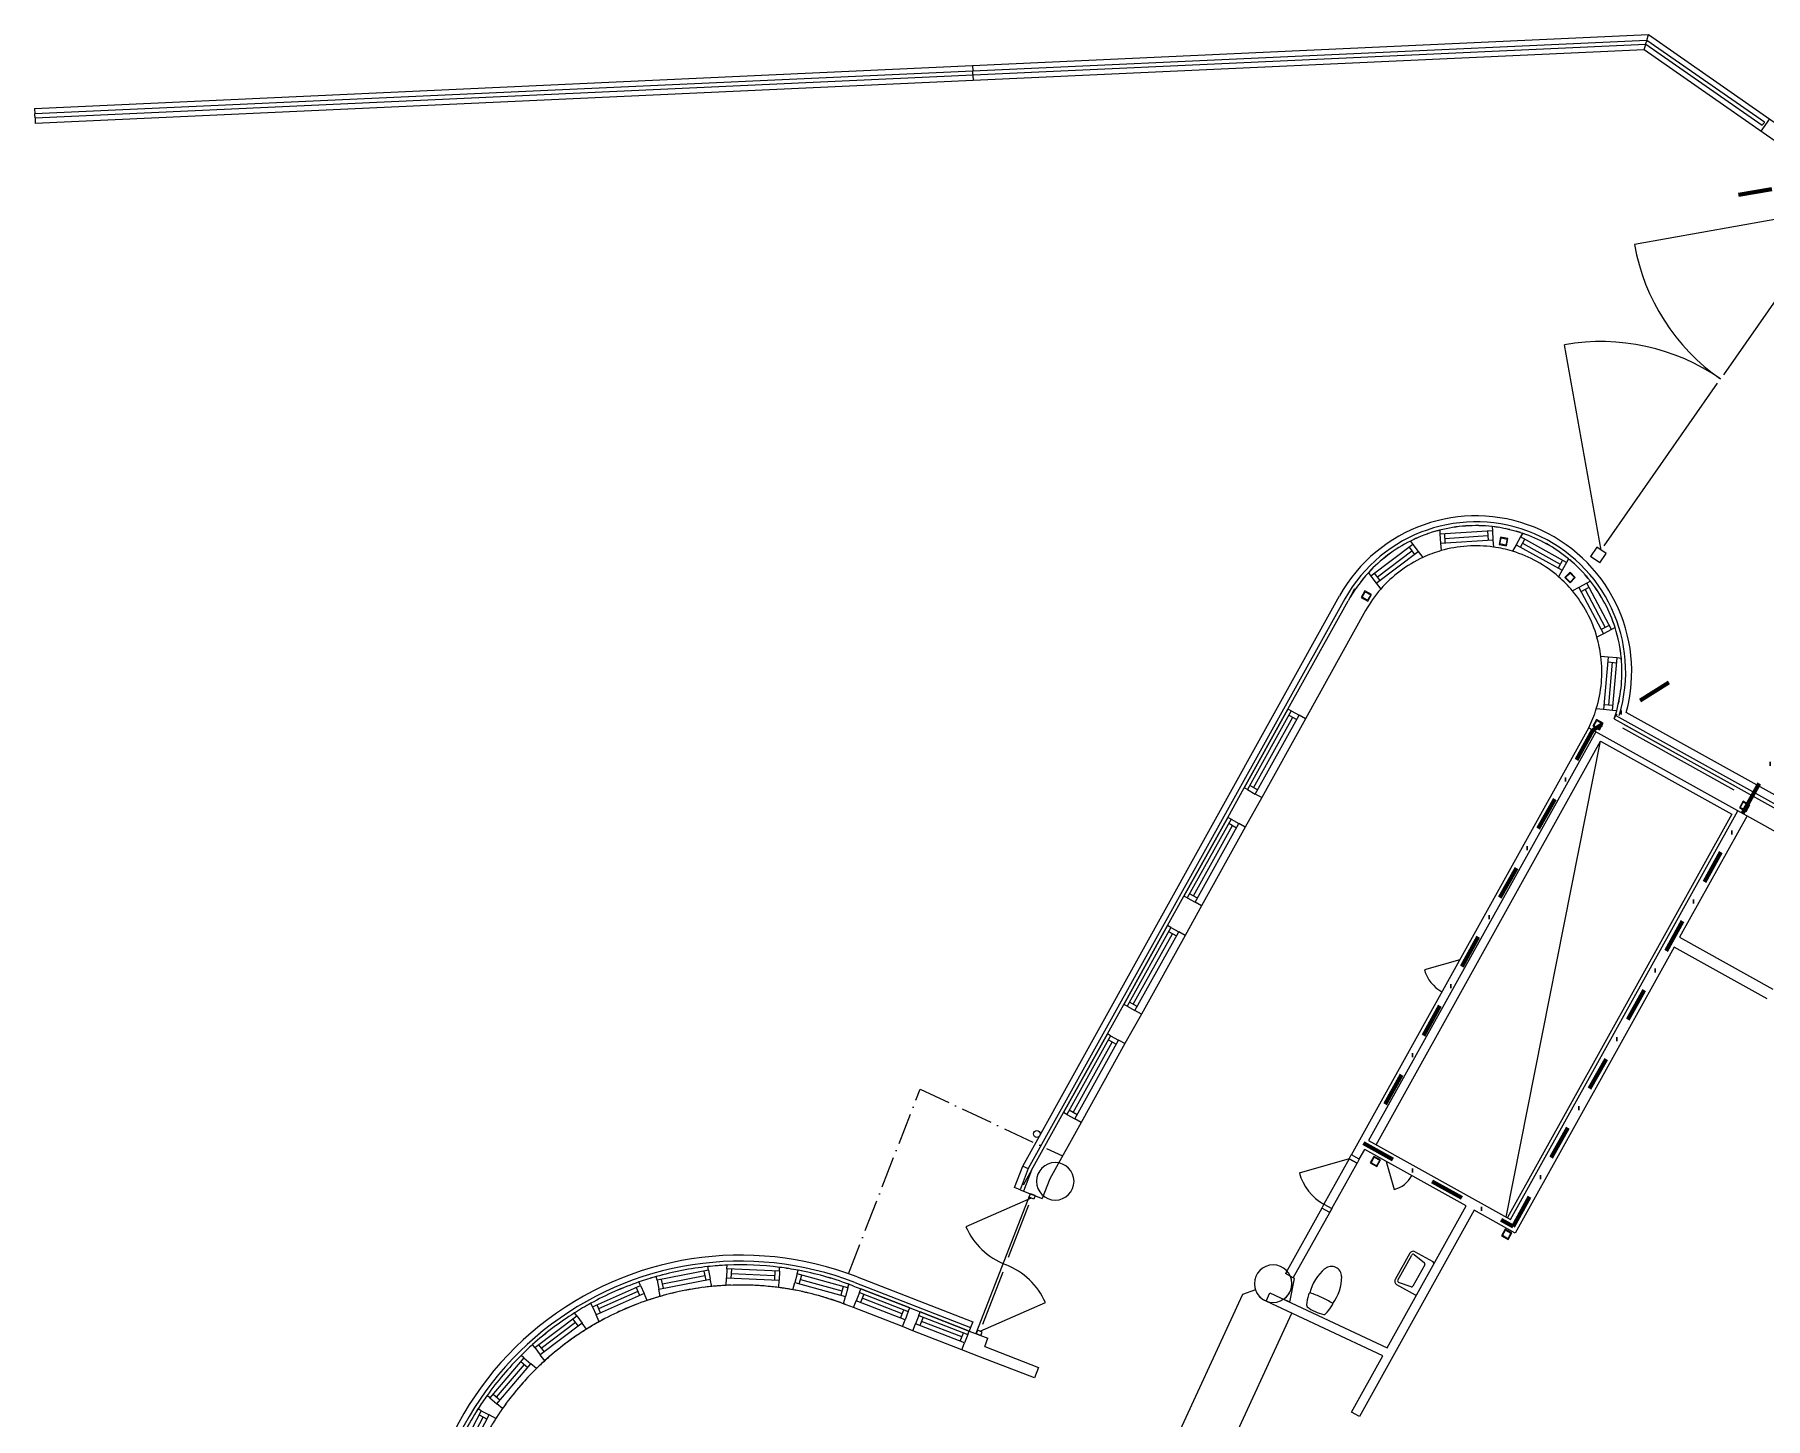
# Model space of a CAD drawing. Header units: millimetres. Extents: x -106764 to 80178, y -104573 to 57950.
# Drawn here: x -78793 to -55735, y 29927 to 48358 of the extents above; entities that cross this region are included whole.
import ezdxf

# ---------------------------------------------------------------- set-up
doc = ezdxf.new("R2010")
doc.units = ezdxf.units.MM
doc.header["$LTSCALE"] = 100
doc.linetypes.add('3 Punktstreckad', pattern=[6.2, 4.2, -1, 0, -1])
doc.linetypes.add('Brand EI 60', pattern=[10.5, 4.5, -3, 0, -3])
for name, color, linetype, lineweight in [('A----004E-N', 4, 'Continuous', 13), ('A-13G---EDN', 1, 'Continuous', 9), ('A-27----', 1, '3 Punktstreckad', 13), ('A-27B---EJN', 1, 'Continuous', 9), ('A-27C---E-N', 7, 'Continuous', 18), ('A-27C---EJN', 1, 'Continuous', 9), ('A-27D---E-N', 7, 'Continuous', 9), ('A-42D--BE-N', 1, 'Continuous', 9), ('A-42D--CE-E', 1, 'Continuous', 13), ('A-42D--CE-N', 1, 'Continuous', 9), ('A-42D--FE-N', 1, 'Continuous', 9), ('A-42E---E-N', 7, 'Continuous', 9), ('A-43CB--E-N', 3, 'Continuous', 18), ('A-44B---E-N', 1, 'Continuous', 9), ('A-45BY--E-N', 1, 'Continuous', 9), ('A-46B--BE-N', 1, 'Continuous', 9), ('A-5-----E-N', 1, 'Continuous', 9), ('A-B-B-EI-60', 6, 'Brand EI 60', 100)]:
    doc.layers.add(name, color=color, linetype=linetype, lineweight=lineweight)

# ---------------------------------------------------------------- blocks, each defined once
blk = doc.blocks.new('2-luftsfönster_H_ - fast - 700x2000-3065960-A-40_P0010')
at = {"layer": 'A-42D--BE-N'}
for p, q in [((-350, 84), (-350, -36)), ((350, 84), (-350, 84)), ((-287, -36), (-287, 84)), ((-287, 24), (287, 24)), ((287, 84), (287, -36)), ((350, 84), (350, -36)), ((-350, -36), (350, -36))]:
    blk.add_line(p, q, dxfattribs=at)
blk = doc.blocks.new('2-luftsfönster_H_ - fast - 700x2000-3065959-A-40_P0010')
at = {"layer": 'A-42D--BE-N'}
for p, q in [((-350, -84), (-350, 36)), ((-350, 36), (350, 36)), ((-287, 36), (-287, -84)), ((287, -84), (287, 36)), ((350, -84), (350, 36)), ((350, -84), (-350, -84)), ((-287, -24), (287, -24))]:
    blk.add_line(p, q, dxfattribs=at)
blk = doc.blocks.new('2-luftsfönster_H_ - fast - 700x2000-2828851-A-40_P0010')
at = {"layer": 'A-42D--BE-N'}
for p, q in [((-350, -84), (-350, 36)), ((-350, 36), (350, 36)), ((-287, 36), (-287, -84)), ((287, -84), (287, 36)), ((350, -84), (350, 36)), ((350, -84), (-350, -84)), ((-287, -24), (287, -24))]:
    blk.add_line(p, q, dxfattribs=at)
blk = doc.blocks.new('Railing - Railing-1862976-A-40_P0010')
at = {"layer": 'A-45BY--E-N'}
for p, q in [((-57314, 48282), (-66293, 47872)), ((-66291, 47822), (-57329, 48231)), ((-57329, 48231), (-55778, 47150)), ((-57320, 48263), (-57322, 48257)), ((-57319, 48269), (-57320, 48263)), ((-57317, 48275), (-57319, 48269)), ((-55749, 47191), (-57315, 48282)), ((-66293, 47872), (-78790, 47302)), ((-78788, 47252), (-66291, 47822))]:
    blk.add_line(p, q, dxfattribs=at)
at = {"layer": 'A-45BY--E-N', "flags": 128}
for points in [[(-57329, 48231), (-57329, 48232), (-57328, 48235), (-57327, 48239), (-57326, 48244), (-57324, 48250), (-57322, 48257)], [(-57314, 48282), (-57315, 48281), (-57316, 48279), (-57317, 48275)], [(-78788, 47252), (-78788, 47253), (-78788, 47255), (-78788, 47259), (-78788, 47265), (-78789, 47271), (-78789, 47277), (-78789, 47284), (-78790, 47290), (-78790, 47295), (-78790, 47299), (-78790, 47301), (-78790, 47302)], [(-55749, 47191), (-55750, 47190), (-55751, 47188), (-55753, 47185), (-55756, 47181), (-55760, 47176), (-55763, 47170), (-55767, 47165), (-55771, 47160), (-55774, 47156), (-55776, 47153), (-55777, 47151), (-55778, 47150)]]:
    blk.add_lwpolyline(points, dxfattribs=at)
at = {"layer": 'A-45BY--E-N'}
blk.add_open_spline([(-66291, 47822), (-66291, 47822), (-66291, 47823), (-66291, 47826), (-66292, 47830), (-66292, 47836), (-66293, 47847), (-66293, 47860), (-66293, 47870), (-66293, 47872), (-66293, 47872)], degree=3, knots=[0, 0, 0, 0, 0.083333, 0.166667, 0.25, 0.333333, 0.5, 0.666667, 0.833333, 1, 1, 1, 1], dxfattribs=at)
blk = doc.blocks.new('2-luftsfönster_H_ - fast - 1200x2000-2823684-A-40_P0010')
at = {"layer": 'A-42D--BE-N'}
for p, q in [((-600, 84), (-600, -36)), ((600, 84), (-600, 84)), ((-537, -36), (-537, 84)), ((-537, 24), (537, 24)), ((537, 84), (537, -36)), ((600, 84), (600, -36)), ((-600, -36), (600, -36))]:
    blk.add_line(p, q, dxfattribs=at)
blk = doc.blocks.new('2-luftsfönster_H_ - fast - 700x2000-2824090-A-40_P0010')
at = {"layer": 'A-42D--BE-N'}
for p, q in [((-350, 84), (-350, -36)), ((350, 84), (-350, 84)), ((-287, -36), (-287, 84)), ((-287, 24), (287, 24)), ((287, 84), (287, -36)), ((350, 84), (350, -36)), ((-350, -36), (350, -36))]:
    blk.add_line(p, q, dxfattribs=at)
blk = doc.blocks.new('Lucka - IL5x5_A60 bef-8351688-A-40_P0010')
at = {"layer": 'A-42D--CE-E'}
blk.add_line((182, 65), (-93, 341), dxfattribs=at)
blk.add_arc((182, 65), 390, 135, 180, dxfattribs=at)
blk = doc.blocks.new('Innerdörr standard - D80_Bef-7228696-A-40_P0010')
at = {"layer": 'A-42D--CE-E'}
blk.add_line((332, 60), (-156, 548), dxfattribs=at)
blk.add_arc((332, 60), 690, 135, 180, dxfattribs=at)
at = {"layer": 'A-42D--CE-N'}
for p, q in [((-358, 60), (-418, 60)), ((332, 60), (-358, 60)), ((-358, 60), (-358, -60)), ((-358, 60), (-358, -60)), ((332, -60), (332, 60)), ((332, 60), (332, -60)), ((332, 60), (392, 60)), ((-358, -60), (-418, -60)), ((-358, -60), (332, -60)), ((392, -60), (332, -60))]:
    blk.add_line(p, q, dxfattribs=at)
blk = doc.blocks.new('CW Dörr-Glas-Ram - Mc Donalds 1-8495602-A-40_P0010')
at = {"layer": 'A-13G---EDN'}
blk.add_line((-475, -5), (197, -677), dxfattribs=at)
blk.add_arc((-475, -5), 950, 315, 360, dxfattribs=at)
at = {"layer": 'A-42D--CE-N'}
blk.add_line((-375, -5), (375, -5), dxfattribs=at)
blk = doc.blocks.new('Rectangular Mullion - 50x70-8495603-A-40_P0010')
at = {"layer": 'A-42D--FE-N'}
for p, q in [((0, 35), (-50, 35)), ((-50, 35), (-50, -35)), ((0, 35), (0, -35)), ((-50, -35), (0, -35))]:
    blk.add_line(p, q, dxfattribs=at)
blk = doc.blocks.new('Rectangular Mullion - 50x70-8495604-A-40_P0010')
at = {"layer": 'A-42D--FE-N'}
for p, q in [((0, 35), (-50, 35)), ((-50, 35), (-50, -35)), ((0, 35), (0, -35)), ((-50, -35), (0, -35))]:
    blk.add_line(p, q, dxfattribs=at)
blk = doc.blocks.new('Pelare - Stål - VKR - VKR 100x100x8_0-3446802-A-40_P0010')
at = {"layer": 'A-27D---E-N'}
for p, q in [((50, 50), (-50, 50)), ((-50, 50), (-50, -50)), ((-42, -42), (-42, 42)), ((-42, 42), (42, 42)), ((42, 42), (42, -42)), ((50, -50), (50, 50)), ((-50, -50), (50, -50)), ((42, -42), (-42, -42))]:
    blk.add_line(p, q, dxfattribs=at)
blk = doc.blocks.new('Pelare - Stål - VKR - VKR 100x100x8_0-3446808-A-40_P0010')
at = {"layer": 'A-27D---E-N'}
for p, q in [((50, 50), (-50, 50)), ((-50, 50), (-50, -50)), ((-42, -42), (-42, 42)), ((-42, 42), (42, 42)), ((42, 42), (42, -42)), ((50, -50), (50, 50)), ((-50, -50), (50, -50)), ((42, -42), (-42, -42))]:
    blk.add_line(p, q, dxfattribs=at)
blk = doc.blocks.new('Rectangular Mullion - Staketstolpe 150x150-4058252-A-40_P0010')
at = {"layer": 'A-42D--FE-N'}
for p, q in [((0, 75), (-150, 75)), ((-150, 75), (-150, -75)), ((0, 75), (0, -75)), ((-150, -75), (0, -75))]:
    blk.add_line(p, q, dxfattribs=at)
blk = doc.blocks.new('CW Gånggrind-Bef - Grind-Bef-4149674-A-40_P0010')
at = {"layer": 'A-13G---EDN'}
blk.add_line((-1389, 5), (575, 1970), dxfattribs=at)
blk.add_arc((-1389, 5), 2778, 0, 45, dxfattribs=at)
at = {"layer": 'A-42D--CE-N'}
blk.add_line((-1319, 5), (1319, 5), dxfattribs=at)
blk = doc.blocks.new('CW Gånggrind-Bef - Grind-Bef-4149677-A-40_P0010')
at = {"layer": 'A-13G---EDN'}
blk.add_line((-1389, -5), (575, -1970), dxfattribs=at)
blk.add_arc((-1389, -5), 2778, 315, 360, dxfattribs=at)
at = {"layer": 'A-42D--CE-N'}
blk.add_line((-1319, -5), (1319, -5), dxfattribs=at)
blk = doc.blocks.new('Walls 3 - Walls 3-4259841-A-40_P0010')
at = {"layer": 'A-42E---E-N'}
for p, q in [((-67866, 31736), (-66325, 31137)), ((-67837, 31810), (-66296, 31212)), ((-67135, 31398), (-67788, 31652)), ((-66343, 31090), (-66996, 31344)), ((-66325, 31137), (-66343, 31090)), ((-66296, 31212), (-66325, 31137)), ((-72770, 30225), (-72768, 30228)), ((-73213, 29428), (-73212, 29430)), ((-73295, 29217), (-73294, 29219)), ((-73506, 28327), (-73505, 28332)), ((-70907, 23905), (-70933, 23830)), ((-70933, 23830), (-69233, 23292)), ((-69187, 23361), (-70907, 23905)), ((-70890, 23953), (-70870, 23946)), ((-70784, 23919), (-70117, 23708)), ((-69976, 23663), (-69308, 23452)), ((-69187, 23361), (-69205, 23307)), ((-69172, 23409), (-69187, 23361))]:
    blk.add_line(p, q, dxfattribs=at)
for radius, start, end in [(4280, 68.7661, 248.8224), (4200, 68.7661, 248.7881), (4150, 96.0344, 105.7134), (4150, 93.8345, 94.1105), (4150, 82.8159, 92.4954), (4150, 81.2974, 81.608), (4150, 69.6964, 79.3754), (4150, 109.053, 118.7312), (4150, 106.427, 106.8634), (4150, 119.1149, 119.5594), (4150, 122.2494, 131.924), (4150, 134.8191, 144.4957), (4150, 147.484, 157.1605), (4150, 160.3717, 170.0482), (4150, 173.0365, 182.7131), (4150, 185.6082, 195.2829), (4150, 197.9728, 198.4173), (4150, 198.801, 208.4793), (4150, 210.6688, 211.1052), (4150, 211.8188, 221.4979), (4150, 223.4218, 223.6977), (4150, 225.0368, 234.7163), (4150, 235.9243, 236.2349), (4150, 238.1568, 248.7661)]:
    blk.add_arc((-69387, 27821), radius, start, end, dxfattribs=at)
blk = doc.blocks.new('Walls 4 - Walls 4-4260871-A-40_P0010')
at = {"layer": 'A-42E---E-N'}
for p, q in [((-57750, 39243), (-57726, 39287)), ((-57714, 39308), (-57726, 39287)), ((-57726, 39287), (-50660, 35359)), ((-50609, 35450), (-57589, 39330)), ((-53568, 36919), (-54617, 37502)), ((-52126, 36117), (-53175, 36700)), ((-50684, 35315), (-51733, 35898)), ((-49885, 32643), (-50468, 31595)), ((-50377, 31544), (-49794, 32593))]:
    blk.add_line(p, q, dxfattribs=at)
for radius, start, end in [(1997, 330.9303, 60.9303), (2101, 330.9303, 60.9303), (1947, 51.9303, 56.4303), (1947, 47.4303, 50.0972), (1947, 26.6282, 47.3481), (1947, 23.7165, 25.7492), (1947, 19.3102, 21.3491), (1947, 14.9065, 16.9475), (1947, 10.5048, 12.5439), (1947, 6.1045, 8.1378), (1947, 1.7054, 3.728), (1947, 352.9099, 354.8897), (1947, 357.3073, 359.3129), (1947, 348.5131, 350.4528), (1947, 339.7209, 341.4724), (1947, 344.1168, 345.9905), (1947, 335.3254, 336.787)]:
    blk.add_arc((-51630, 33614), radius, start, end, dxfattribs=at)
blk = doc.blocks.new('Mc Donalds Disk - Mc Donalds Disk-8474109-A-40_P0010')
at = {"layer": 'A-46B--BE-N'}
for p, q in [((-62530, 31641), (-62702, 31577)), ((-62702, 31577), (-63868, 29044)), ((-62387, 31489), (-62397, 31494)), ((-63053, 29141), (-62046, 31329)), ((-62857, 28610), (-63053, 29141)), ((-63868, 29044), (-63539, 28153)), ((-55757, 25343), (-62857, 28610)), ((-63539, 28153), (-56049, 24707)), ((-56049, 24707), (-55757, 25343))]:
    blk.add_line(p, q, dxfattribs=at)
for start, end in [(198.6733, 202.6079), (207.8305, 215.0742), (220.1525, 227.7215), (232.4598, 240.9581), (244.7576, 245.2899)]:
    blk.add_arc((-62293, 31721), 250, start, end, dxfattribs=at)
blk = doc.blocks.new('WC - WC-2838567-A-40_P0010')
at = {"layer": 'A-5-----E-N'}
for centre, radius, start, end in [((421, -347), 602, 168.4444, 205.3384), ((-92, -207), 80.7, 171.9323, 190.5372), ((509, -292), 688, 160.4854, 171.9323), ((-161, -218), 10.7, 198.6133, 225.685), ((-161, -218), 10.7, 225.685, 257.2858), ((-2, 1206), 1444, 263.5958, 270.0918), ((-112, -72), 29.1, 108.952, 161.048), ((-2, -523), 493, 89.768, 103.9599), ((2, -523), 493, 76.0401, 90.232), ((2, 1206), 1444, 269.9082, 276.4042), ((111, -72), 29.1, 18.952, 71.048), ((-421, -347), 602, 334.6616, 11.5556), ((-509, -292), 688, 8.0677, 19.5146), ((161, -218), 10.7, 282.7142, 314.315), ((161, -218), 10.7, 314.315, 341.3867), ((92, -207), 80.7, 349.4628, 8.0677), ((-2, -547), 133, 205.3384, 270.9949), ((2, -547), 133, 269.0051, 334.6616)]:
    blk.add_arc(centre, radius, start, end, dxfattribs=at)
blk = doc.blocks.new('Handfat - 500x350-2841680-A-40_P0010')
at = {"layer": 'A-5-----E-N'}
for p, q in [((-657, -420), (-657, -700)), ((-157, -700), (-157, -420)), ((-618, -691), (-589, -516)), ((-570, -500), (-244, -500)), ((-224, -516), (-195, -691)), ((-607, -750), (-207, -750)), ((-215, -715), (-598, -715))]:
    blk.add_line(p, q, dxfattribs=at)
for centre, radius, start, end in [((-637, -420), 20, 90, 180), ((-177, -420), 20, 0, 90), ((-598, -695), 20, 170.7539, 270), ((-570, -520), 20, 90, 170.7539), ((-244, -520), 20, 9.2461, 90), ((-215, -695), 20, 270, 9.2461), ((-607, -700), 50, 180, 270), ((-207, -700), 50, 270, 0)]:
    blk.add_arc(centre, radius, start, end, dxfattribs=at)
blk = doc.blocks.new('Walls 21 - Walls 4-8537368-A-40_P0010')
at = {"layer": 'A-42E---E-N'}
for p, q in [((-65629, 33287), (-61408, 40881)), ((-61338, 40842), (-65556, 33253)), ((-62679, 38326), (-62096, 39375)), ((-63481, 36884), (-62898, 37932)), ((-64283, 35441), (-63700, 36490)), ((-65084, 33999), (-64501, 35048)), ((-65740, 33002), (-65629, 33287)), ((-65556, 33253), (-65665, 32973)), ((-65629, 33287), (-65556, 33253)), ((-65665, 32973), (-65740, 33002)), ((-65665, 32973), (-65619, 32955))]:
    blk.add_line(p, q, dxfattribs=at)
for radius, start, end in [(2077, 344.8942, 150.9002), (1997, 343.1098, 150.9002), (1947, 104.7003, 106.2887), (1947, 83.5989, 104.3219), (1947, 80.9917, 82.7881), (1947, 76.5856, 78.4095), (1947, 72.2042, 74.0091), (1947, 116.5839, 137.3057), (1947, 113.434, 115.2492), (1947, 109.0627, 110.8169), (1947, 50.6214, 71.3442), (1947, 48.7428, 50.2898), (1947, 139.864, 141.7864), (1947, 44.1828, 45.9249), (1947, 39.7367, 41.5523), (1947, 17.6087, 38.3313), (1947, 144.5936, 146.3136), (1947, 12.4126, 13.397), (1947, 7.448, 9.0334), (1947, 344.5673, 5.2931)]:
    blk.add_arc((-59593, 39871), radius, start, end, dxfattribs=at)
blk = doc.blocks.new('Walls 22 - Walls 22-8564639-A-40_P0010')
at = {"layer": 'A-42E---E-N'}
for p, q in [((-62071, 31473), (-62010, 31789)), ((-62010, 31789), (-62062, 31818)), ((-62071, 31473), (-62155, 31513))]:
    blk.add_line(p, q, dxfattribs=at)
blk.add_arc((-62293, 31721), 250, 303.5159, 22.8401, dxfattribs=at)
blk = doc.blocks.new('Stuprör-enkelt rakt - SR-8673112-A-40_P0010')
at = {"layer": 'A-5-----E-N'}
blk.add_circle((0, 75), 45, dxfattribs=at)
blk = doc.blocks.new('Lucka - SL6x8_EI60_Bef-8878011-A-40_P0010')
at = {"layer": 'A-42D--CE-E'}
blk.add_line((232, 54), (-114, 400), dxfattribs=at)
blk.add_arc((232, 54), 490, 135, 180, dxfattribs=at)

msp = doc.modelspace()

# ---------------------------------------------------------------- linework, layer by layer
for p, q in [((-57639.4, 39124.5), (-56153.5, 38298.6)), ((-57615.1, 39168.3), (-56129.3, 38342.3)), ((-59186.4, 32608.4), (-57932.3, 38947.6))]:
    msp.add_line(p, q)
at = {"layer": 'A----004E-N'}
for p, q in [((-61207.2, 40974), (-61294.7, 40816.7)), ((-62096.4, 39374.6), (-62679.4, 38325.7)), ((-62898.1, 37932.4), (-63481.1, 36883.6)), ((-63699.7, 36490.3), (-64282.8, 35441.4)), ((-64501.4, 35048.1), (-65084.5, 33999.3)), ((-65511, 33232.1), (-65621.7, 33032.8))]:
    msp.add_line(p, q, dxfattribs=at)
at = {"layer": 'A-27----'}
for p, q in [((-67951.2, 31852.9), (-66995.5, 34312.5)), ((-66995.5, 34312.5), (-65098.8, 33421.9))]:
    msp.add_line(p, q, dxfattribs=at)
at = {"layer": 'A-27B---EJN'}
for p, q in [((-66297.7, 47947.3), (-57292.9, 48358.2)), ((-57351.6, 48155.3), (-57329.6, 48231.4)), ((-57314.9, 48282.1), (-57292.9, 48358.2)), ((-57292.9, 48358.2), (-50142.6, 43375)), ((-57351.6, 48155.3), (-66288.6, 47747.5)), ((-50211.5, 43179.2), (-57351.6, 48155.3)), ((-78793.5, 47373.9), (-66297.8, 47948.5)), ((-66288.6, 47748.7), (-78784.3, 47174.1)), ((-66297.8, 47948.5), (-66297.7, 47947.3)), ((-66297.7, 47947.3), (-66294.3, 47872.3)), ((-66292, 47822.4), (-66288.6, 47747.5)), ((-78793.5, 47373.9), (-78790.2, 47302.1)), ((-78787.9, 47252.1), (-78784.3, 47174.1)), ((-55682.3, 47235.7), (-55796.7, 47071.7))]:
    msp.add_line(p, q, dxfattribs=at)
at = {"layer": 'A-27C---E-N'}
for p, q in [((-60074.4, 41757.2), (-60070.6, 41702.2)), ((-59376.1, 41805.6), (-59372.3, 41750.6)), ((-60464.5, 41611.8), (-60431.3, 41567.7)), ((-60062.3, 41582.5), (-60055.6, 41484.7)), ((-59364, 41630.9), (-59357.2, 41533.1)), ((-59054.9, 41562.2), (-59102.4, 41476.5)), ((-58969.9, 41715.3), (-58996.7, 41667.1)), ((-60359.2, 41471.8), (-60300.3, 41393.4)), ((-58357.8, 41375.8), (-58384.5, 41327.5)), ((-61023.9, 41191), (-60990.8, 41146.9)), ((-60918.6, 41051), (-60859.7, 40972.7)), ((-58442.7, 41222.6), (-58490.3, 41136.9)), ((-58065.5, 41078), (-58114.2, 41052.2)), ((-62096.4, 39374.6), (-61294.7, 40816.7)), ((-58220.2, 40995.9), (-58306.7, 40949.9)), ((-61060.4, 40686.5), (-61862.1, 39244.4)), ((-57891.9, 40377.6), (-57978.5, 40331.7)), ((-57737.2, 40459.8), (-57785.9, 40433.9)), ((-57828.7, 40065.6), (-57926.3, 40074.2)), ((-57654.2, 40050.1), (-57709.2, 40055)), ((-62052.7, 39350.3), (-62096.4, 39374.6)), ((-61862.1, 39244.4), (-61947.8, 39292)), ((-57890.6, 39368.3), (-57988.2, 39377)), ((-57716.1, 39352.8), (-57771, 39357.7)), ((-57749.8, 39243.2), (-54617.2, 37501.7)), ((-58088.7, 39124.9), (-54747.4, 37267.5)), ((-62898.1, 37932.4), (-62679.4, 38325.7)), ((-62635.7, 38301.4), (-62679.4, 38325.7)), ((-62445.2, 38195.5), (-62663.8, 37802.2)), ((-62445.2, 38195.5), (-62530.8, 38243.1)), ((-62854.4, 37908.1), (-62898.1, 37932.4)), ((-62663.8, 37802.2), (-62749.5, 37849.8)), ((-63699.7, 36490.3), (-63481.1, 36883.6)), ((-63437.4, 36859.3), (-63481.1, 36883.6)), ((-63246.9, 36753.4), (-63465.5, 36360.1)), ((-63246.9, 36753.4), (-63332.5, 36801)), ((-63656, 36466), (-63699.7, 36490.3)), ((-63465.5, 36360.1), (-63551.2, 36407.7)), ((-64501.4, 35048.1), (-64282.8, 35441.4)), ((-64239.1, 35417.1), (-64282.8, 35441.4)), ((-64048.6, 35311.2), (-64267.2, 34917.9)), ((-64048.6, 35311.2), (-64134.2, 35358.8)), ((-64457.7, 35023.8), (-64501.4, 35048.1)), ((-64267.2, 34917.9), (-64352.9, 34965.5)), ((-65511, 33232.1), (-65084.5, 33999.3)), ((-65040.8, 33975), (-65084.5, 33999.3)), ((-64850.2, 33869.1), (-64935.9, 33916.7)), ((-64850.2, 33869.1), (-65267.8, 33117.9)), ((-65511, 33232.1), (-65618.8, 32954.7)), ((-65267.8, 33117.9), (-65369, 32857.6)), ((-65618.8, 32954.7), (-65369, 32857.6)), ((-69813.9, 31898.8), (-69823.3, 31947.9)), ((-69569.5, 31917), (-69567.5, 31967)), ((-68870.1, 31888.4), (-68868.1, 31938.3)), ((-68635, 31851.5), (-68621.6, 31899.7)), ((-70721.5, 31697.8), (-70741.8, 31743.5)), ((-70501.3, 31766.7), (-70510.7, 31815.8)), ((-70460, 31551.7), (-70478.7, 31648.9)), ((-69772.6, 31683.7), (-69791.2, 31781)), ((-69578.5, 31698.2), (-69574.4, 31797.1)), ((-68879.1, 31669.5), (-68875, 31768.5)), ((-68693.4, 31640.5), (-68667, 31735.9)), ((-67960.3, 31664.9), (-67947, 31713.1)), ((-67883.9, 31689.2), (-67787.9, 31651.9)), ((-67806, 31605.3), (-67787.9, 31651.9)), ((-71361.5, 31414.3), (-71381.8, 31460)), ((-70632.8, 31497.6), (-70672.9, 31588.1)), ((-68018.7, 31453.8), (-67992.3, 31549.2)), ((-67884.9, 31402.1), (-67980.9, 31439.4)), ((-67884.9, 31402.1), (-67849.4, 31493.4)), ((-67153.5, 31351.7), (-67135.4, 31398.3)), ((-67135.4, 31398.3), (-66995.6, 31344)), ((-71571.3, 31290.8), (-71601.4, 31330.7)), ((-71439.2, 31116.1), (-71498.9, 31195.1)), ((-71272.8, 31214), (-71312.9, 31304.6)), ((-67232.5, 31148.5), (-67197, 31239.9)), ((-67092.6, 31094.2), (-67232.5, 31148.5)), ((-67092.6, 31094.2), (-67057.2, 31185.6)), ((-67013.7, 31297.4), (-66995.6, 31344)), ((-72129.7, 30868.7), (-72159.8, 30908.6)), ((-66440.2, 30840.7), (-66404.7, 30932)), ((-66361.2, 31043.9), (-66343.1, 31090.5)), ((-66343.1, 31090.5), (-66093.3, 30993.4)), ((-66136, 30883.4), (-66093.3, 30993.4)), ((-72274.1, 30732.3), (-72312.2, 30764.6)), ((-71997.6, 30694), (-72057.3, 30772.9)), ((-66190.4, 30743.6), (-66440.2, 30840.7)), ((-72107.1, 30590.5), (-72182.6, 30654.6)), ((-72727.2, 30198.7), (-72765.3, 30231.1)), ((-72842.1, 30028.4), (-72886.4, 30051.6)), ((-72560.3, 30056.9), (-72635.7, 30121)), ((-72648.1, 29926.7), (-72735.8, 29972.7))]:
    msp.add_line(p, q, dxfattribs=at)
for centre, radius, start, end in [((-59592.9, 39870.7), 1947, 104.31792, 116.59235), ((-59592.9, 39870.7), 1947, 71.33696, 83.60592), ((-59592.9, 39870.7), 1679, 73.01293, 81.92995), ((-59592.9, 39870.7), 1679, 105.99388, 114.91638), ((-59592.9, 39870.7), 1947, 38.32284, 50.62496), ((-59592.9, 39870.7), 1947, 137.30434, 150.93025), ((-59592.9, 39870.7), 1679, 39.99881, 48.94899), ((-59592.9, 39870.7), 1679, 138.98031, 150.93025), ((-59592.9, 39870.7), 1947, 5.28625, 17.61084), ((-59592.9, 39870.7), 1679, 6.96222, 15.93487), ((-59592.9, 39870.7), 1679, 333.62712, 342.89829), ((-59592.9, 39870.7), 1947, 341.19652, 344.57425), ((-69386.9, 27820.9), 4150, 92.49357, 96.03616), ((-69386.9, 27820.9), 4150, 79.3736, 82.81773), ((-69386.9, 27820.9), 4150, 105.712, 109.05446), ((-69386.9, 27820.9), 3882, 92.82844, 95.70128), ((-69386.9, 27820.9), 3882, 79.70848, 82.48285), ((-69386.9, 27820.9), 4150, 68.76611, 69.69776), ((-69386.9, 27820.9), 4150, 118.73031, 122.24989), ((-69386.9, 27820.9), 3882, 106.04687, 108.71959), ((-69386.9, 27820.9), 3882, 68.76611, 69.36289), ((-69386.9, 27820.9), 3882, 119.06518, 121.91502), ((-69386.9, 27820.9), 4150, 131.92573, 134.81974), ((-69386.9, 27820.9), 3882, 132.26061, 134.48487), ((-69386.9, 27820.9), 4150, 144.49559, 147.48459), ((-69386.9, 27820.9), 3882, 144.83046, 147.14972)]:
    msp.add_arc(centre, radius, start, end, dxfattribs=at)
at = {"layer": 'A-27C---EJN'}
for p, q in [((-62679.4, 38325.7), (-62096.4, 39374.6)), ((-61862.1, 39244.4), (-62445.2, 38195.5)), ((-63481.1, 36883.6), (-62898.1, 37932.4)), ((-62663.8, 37802.2), (-63246.9, 36753.4)), ((-64282.8, 35441.4), (-63699.7, 36490.3)), ((-63465.5, 36360.1), (-64048.6, 35311.2)), ((-65084.5, 33999.3), (-64501.4, 35048.1)), ((-64267.2, 34917.9), (-64850.2, 33869.1)), ((-67787.9, 31651.9), (-67135.4, 31398.3)), ((-67232.5, 31148.5), (-67884.9, 31402.1)), ((-66995.6, 31344), (-66343.1, 31090.5)), ((-66440.2, 30840.7), (-67092.6, 31094.2))]:
    msp.add_line(p, q, dxfattribs=at)
for centre, radius, start, end in [((-59592.9, 39870.7), 1947, 83.60592, 104.31792), ((-59592.9, 39870.7), 1947, 116.59235, 137.30434), ((-59592.9, 39870.7), 1679, 81.92995, 105.99388), ((-59592.9, 39870.7), 1947, 50.62496, 71.33696), ((-59592.9, 39870.7), 1679, 114.91638, 138.98031), ((-59592.9, 39870.7), 1679, 48.94899, 73.01293), ((-59592.9, 39870.7), 1947, 17.61084, 38.32284), ((-59592.9, 39870.7), 1679, 15.93487, 39.99881), ((-59592.9, 39870.7), 1679, 342.89829, 6.96222), ((-59592.9, 39870.7), 1947, 344.57425, 5.28625), ((-69386.9, 27820.9), 4150, 96.03616, 105.712), ((-69386.9, 27820.9), 4150, 82.81773, 92.49357), ((-69386.9, 27820.9), 4150, 69.69776, 79.3736), ((-69386.9, 27820.9), 4150, 109.05446, 118.73031), ((-69386.9, 27820.9), 3882, 95.70128, 106.04687), ((-69386.9, 27820.9), 3882, 82.48285, 92.82844), ((-69386.9, 27820.9), 3882, 69.36289, 79.70848), ((-69386.9, 27820.9), 3882, 108.71959, 119.06518), ((-69386.9, 27820.9), 4150, 122.24989, 131.92573), ((-69386.9, 27820.9), 3882, 121.91502, 132.26061), ((-69386.9, 27820.9), 4150, 134.81974, 144.49559), ((-69386.9, 27820.9), 3882, 134.48487, 144.83046), ((-69386.9, 27820.9), 4150, 147.48459, 157.16044)]:
    msp.add_arc(centre, radius, start, end, dxfattribs=at)
at = {"layer": 'A-27D---E-N'}
for centre, start, end in [((-65196.1, 33084.3), 0, 180), ((-65196.1, 33084.3), 180, 0), ((-62292.8, 31721), 0, 180), ((-62292.8, 31721), 180, 0)]:
    msp.add_arc(centre, 250, start, end, dxfattribs=at)
at = {"layer": 'A-43CB--E-N'}
for p, q in [((-61251.2, 33435.8), (-58088.7, 39124.9)), ((-57994.7, 39072.7), (-61021.2, 33628.3)), ((-59128.6, 32576.2), (-56102.1, 38020.6)), ((-55979.8, 37952.5), (-56878.6, 36335.6)), ((-56951.5, 36204.5), (-59069.4, 32394.6)), ((-55710.4, 35514.5), (-56951.5, 36204.5)), ((-56878.6, 36335.6), (-55637.5, 35645.7)), ((-61146.4, 33377.5), (-61251.2, 33435.8)), ((-61146.4, 33377.5), (-61073.5, 33508.6)), ((-59721.8, 32757.2), (-61073.5, 33508.6)), ((-61021.2, 33628.3), (-59128.6, 32576.2)), ((-60774.1, 30864.3), (-59721.8, 32757.2)), ((-61644.8, 32727.9), (-62129.7, 31855.5)), ((-62024.9, 31797.2), (-61539.9, 32669.6)), ((-61539.9, 32669.6), (-61644.8, 32727.9)), ((-59616.9, 32698.9), (-61144.5, 29951)), ((-59069.4, 32394.6), (-59616.9, 32698.9)), ((-62024.9, 31797.2), (-62129.7, 31855.5)), ((-62387.2, 31489.2), (-62336.2, 31597.8)), ((-62336.2, 31597.8), (-60774.1, 30864.3)), ((-60832.5, 30759.2), (-62387.2, 31489.2)), ((-65472.6, 30464.7), (-66190.4, 30743.6)), ((-66136, 30883.4), (-65418.3, 30604.6)), ((-61249.3, 30009.3), (-60832.5, 30759.2)), ((-65418.3, 30604.6), (-65472.6, 30464.7)), ((-61144.5, 29951), (-61249.3, 30009.3))]:
    msp.add_line(p, q, dxfattribs=at)
at = {"layer": 'A-44B---E-N'}
for p, q in [((-60920.4, 33572.3), (-57932.3, 38947.6)), ((-57932.3, 38947.6), (-56184.2, 37975.8)), ((-56184.2, 37975.8), (-59172.3, 32600.5)), ((-65528.3, 32919.6), (-66252.7, 31055.4))]:
    msp.add_line(p, q, dxfattribs=at)
for start, end in [(101.56463, 103.95922), (98.04464, 100.99487), (94.77921, 97.24165), (91.95337, 94.52689), (88.79512, 90.92294), (84.99041, 87.94182), (81.85076, 84.55597), (78.96513, 81.55746), (75.87659, 77.93066), (111.01151, 113.96322), (107.64381, 110.14975), (104.94957, 107.50735), (72.16621, 74.93388), (68.76611, 71.97666), (120.4902, 123.07825), (117.89133, 120.48412), (114.36641, 116.92359), (127.01027, 129.96173), (124.04939, 126.58076), (130.81642, 133.40334), (136.83105, 139.78123), (133.43351, 136.03179), (140.35856, 142.74581), (143.73725, 146.26584), (146.44561, 149.17262)]:
    msp.add_arc((-69386.9, 27820.9), 3882, start, end, dxfattribs=at)
at = {"layer": 'A-B-B-EI-60'}
for p, q in [((-56093.6, 46223.1), (-54419.4, 46518.3)), ((-57023.5, 39727.2), (-58031.9, 39093.3)), ((-58031.9, 39093.3), (-61090, 33592.2)), ((-59097.2, 32484.4), (-55426.9, 39086.8)), ((-61090, 33592.2), (-59097.2, 32484.4))]:
    msp.add_line(p, q, dxfattribs=at)

# ---------------------------------------------------------------- block references
at = {"layer": 'A-27D---E-N'}
for name, p, rotation in [('Pelare - Stål - VKR - VKR 100x100x8_0-3446802-A-40_P0010', (-59223.9, 41606.9), 348.0000000000018), ('Pelare - Stål - VKR - VKR 100x100x8_0-3446802-A-40_P0010', (-58337.8, 41125.8), 315.0000000000018), ('Pelare - Stål - VKR - VKR 100x100x8_0-3446802-A-40_P0010', (-61050.6, 40881.2), 330.9302534405592), ('Pelare - Stål - VKR - VKR 100x100x8_0-3446802-A-40_P0010', (-57965.2, 39166.1), 330.9302534405592), ('Pelare - Stål - VKR - VKR 100x100x8_0-3446802-A-40_P0010', (-56011.8, 38080.2), 330.9302534405592), ('Pelare - Stål - VKR - VKR 100x100x8_0-3446808-A-40_P0010', (-60930.2, 33348.9), 330.9302534405592), ('Pelare - Stål - VKR - VKR 100x100x8_0-3446808-A-40_P0010', (-59182.1, 32377.1), 330.9302534405592)]:
    msp.add_blockref(name, p, dxfattribs=dict(at, rotation=rotation))
at = {"layer": 'A-42D--BE-N'}
for name, p, rotation in [('2-luftsfönster_H_ - fast - 700x2000-2824090-A-40_P0010', (-59715.7, 41642.6), 3.961916706833574), ('2-luftsfönster_H_ - fast - 700x2000-2824090-A-40_P0010', (-60660.6, 41290.2), 36.94834363211967), ('2-luftsfönster_H_ - fast - 700x2000-2824090-A-40_P0010', (-58731.3, 41423.9), 330.9809617296638), ('2-luftsfönster_H_ - fast - 700x2000-2824090-A-40_P0010', (-58024.2, 40703.6), 297.9668417261129), ('2-luftsfönster_H_ - fast - 700x2000-2824090-A-40_P0010', (-57823.8, 39713.8), 264.9302534405533), ('2-luftsfönster_H_ - fast - 1200x2000-2823684-A-40_P0010', (-62270.8, 38785), 60.93025344055336), ('2-luftsfönster_H_ - fast - 1200x2000-2823684-A-40_P0010', (-63072.5, 37342.9), 60.93025344055336), ('2-luftsfönster_H_ - fast - 1200x2000-2823684-A-40_P0010', (-63874.2, 35900.8), 60.93025344055336), ('2-luftsfönster_H_ - fast - 1200x2000-2823684-A-40_P0010', (-64675.8, 34458.6), 60.93025344055336), ('2-luftsfönster_H_ - fast - 700x2000-3065960-A-40_P0010', (-70141.8, 31750.3), 10.87407921529271), ('2-luftsfönster_H_ - fast - 700x2000-3065960-A-40_P0010', (-69223.2, 31818.8), 357.6556476249384), ('2-luftsfönster_H_ - fast - 700x2000-3065960-A-40_P0010', (-68320, 31677.3), 344.535683862028), ('2-luftsfönster_H_ - fast - 700x2000-3065959-A-40_P0010', (-71007.5, 31479.3), 203.8923845261781), ('2-luftsfönster_H_ - fast - 700x2000-2828851-A-40_P0010', (-67510.2, 31400.2), 158.7661117073553), ('2-luftsfönster_H_ - fast - 700x2000-3065959-A-40_P0010', (-71799.8, 31012.7), 217.0878104304488), ('2-luftsfönster_H_ - fast - 700x2000-2828851-A-40_P0010', (-66717.9, 31092.3), 158.7661117073553), ('2-luftsfönster_H_ - fast - 700x2000-3065960-A-40_P0010', (-72436.6, 30411.1), 49.65766533884802), ('2-luftsfönster_H_ - fast - 700x2000-3065960-A-40_P0010', (-72930.3, 29679.5), 62.32251512198909)]:
    msp.add_blockref(name, p, dxfattribs=dict(at, rotation=rotation))
at = {"layer": 'A-42D--CE-N'}
for name, p, rotation in [('CW Gånggrind-Bef - Grind-Bef-4149677-A-40_P0010', (-55534.3, 44908), 235.1262708173714), ('CW Gånggrind-Bef - Grind-Bef-4149674-A-40_P0010', (-57122.9, 42628.7), 55.12627081737135), ('Lucka - SL6x8_EI60_Bef-8878011-A-40_P0010', (-59871.7, 35806.9), 60.93025344056007), ('Innerdörr standard - D80_Bef-7228696-A-40_P0010', (-61389.4, 33063.8), 60.9302534405583), ('Lucka - IL5x5_A60 bef-8351688-A-40_P0010', (-60596.6, 33317.9), 150.9302534405585), ('CW Dörr-Glas-Ram - Mc Donalds 1-8495602-A-40_P0010', (-65684, 32416.8), 248.7661117073594), ('CW Dörr-Glas-Ram - Mc Donalds 1-8495602-A-40_P0010', (-66028.1, 31531.3), 68.7661117073594)]:
    msp.add_blockref(name, p, dxfattribs=dict(at, rotation=rotation))
at = {"layer": 'A-42D--FE-N'}
for name, p, rotation in [('Rectangular Mullion - Staketstolpe 150x150-4058252-A-40_P0010', (-58002.9, 41366), 235.1262708173714), ('Rectangular Mullion - 50x70-8495604-A-40_P0010', (-66218.2, 31042), 248.7661117073594)]:
    msp.add_blockref(name, p, dxfattribs=dict(at, rotation=rotation))
at = {"layer": 'A-42D--FE-N', "extrusion": (0, 0, -1), "rotation": 111.2338882926406}
msp.add_blockref('Rectangular Mullion - 50x70-8495603-A-40_P0010', (65493.9, 32906.2), dxfattribs=at)
at = {"layer": 'A-42E---E-N'}
for name in ['Walls 21 - Walls 4-8537368-A-40_P0010', 'Walls 4 - Walls 4-4260871-A-40_P0010', 'Walls 3 - Walls 3-4259841-A-40_P0010', 'Walls 22 - Walls 22-8564639-A-40_P0010']:
    msp.add_blockref(name, (0, 0), dxfattribs=at)
at = {"layer": 'A-45BY--E-N'}
msp.add_blockref('Railing - Railing-1862976-A-40_P0010', (0, 0), dxfattribs=at)
at = {"layer": 'A-46B--BE-N'}
msp.add_blockref('Mc Donalds Disk - Mc Donalds Disk-8474109-A-40_P0010', (0, 0), dxfattribs=at)
at = {"layer": 'A-5-----E-N'}
for name, p, rotation in [('Stuprör-enkelt rakt - SR-8673112-A-40_P0010', (-65372, 33687.1), 68.07201642853242), ('Handfat - 500x350-2841680-A-40_P0010', (-60112.1, 31232.4), 240.9302534405578), ('WC - WC-2838567-A-40_P0010', (-61747.9, 31321.5), 154.8481825739589)]:
    msp.add_blockref(name, p, dxfattribs=dict(at, rotation=rotation))

doc.saveas('drawing.dxf')
